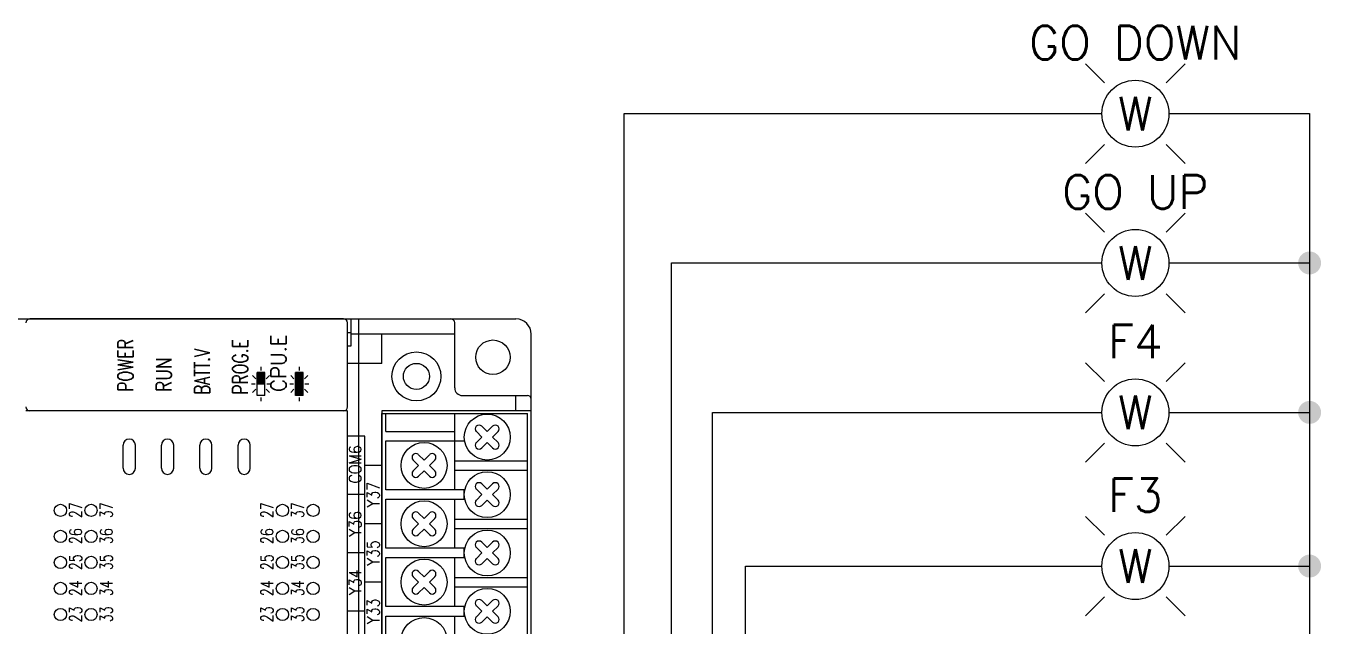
# Model space of a CAD drawing. Extents: x -221 to 865, y 200 to 912.
# Drawn here: x -61.3 to 107.9, y 434.1 to 512.5 of the extents above; entities that cross this region are included whole.
import ezdxf
from ezdxf.enums import TextEntityAlignment as Align

# ---------------------------------------------------------------- set-up
doc = ezdxf.new("R2010")
doc.units = 0
doc.header["$MEASUREMENT"] = 0
doc.layers.get('0').update_dxf_attribs({"linetype": 'CONTINUOUS'})
for name, color, linetype in [('MISC', 7, 'CONTINUOUS'), ('SYMS', 7, 'CONTINUOUS'), ('TAGS', 150, 'CONTINUOUS')]:
    doc.layers.add(name, color=color, linetype=linetype)
doc.styles.get("Standard").update_dxf_attribs({"font": 'txt', "bigfont": 'BIGFONT'})
doc.styles.add('WD', font='romans.shx')

# ---------------------------------------------------------------- blocks, each defined once
blk = doc.blocks.new('HLT1W')
for p, q in [((-0.1149, 0.1149), (-0.1856, 0.1856)), ((0.1149, 0.1149), (0.1856, 0.1856)), ((-0.1149, -0.1149), (-0.1856, -0.1856)), ((0.1149, -0.1149), (0.1856, -0.1856))]:
    blk.add_line(p, q)
blk.add_circle((0, 0), 0.125)
at = {"style": 'WD', "width": 0.7}
for tag, p in [('INST', (0.0055, 0.5282)), ('LOC', (0.0055, 0.3586))]:
    blk.add_attdef(tag, text='', height=0.125, dxfattribs=at).set_placement(p, align=Align.CENTER)
at = {"style": 'WD'}
blk.add_attdef('TAG1', text='', height=0.125, dxfattribs=at).set_placement((0, 0.2024), align=Align.CENTER)
at = {"style": 'WD', "flags": 9}
blk.add_attdef('FAMILY', text='', height=0.01, dxfattribs=at).set_placement((-0.0053, 0.1606), align=Align.CENTER)
at = {"linetype": 'Continuous', "style": 'WD', "flags": 1}
for tag, p in [('CAT', (0, 0.1403)), ('MFG', (0, 0.1208))]:
    blk.add_attdef(tag, text='', height=0.01, dxfattribs=at).set_placement(p, align=Align.MIDDLE)
at = {"linetype": 'Continuous', "style": 'WD', "flags": 9}
blk.add_attdef('ASSYCODE', text='', height=0.01, dxfattribs=at).set_placement((-0.001, 0.0957), align=Align.CENTER)
at = {"style": 'WD'}
for tag, p, width in [('DESC1', (1.125, 0), 0.9), ('WDTAGALT', (1.125, -0.3125), 0.7)]:
    blk.add_attdef(tag, p, '', height=0.125, dxfattribs=dict(at, width=width))
blk.add_attdef('COLOR', text='', height=0.125, dxfattribs=at).set_placement((0, 0), align=Align.MIDDLE)
at = {"style": 'WD', "flags": 1}
for tag, p in [('X4TERM01', (-0.125, 0)), ('X1TERM02', (0.125, 0))]:
    blk.add_attdef(tag, p, '', height=0.0125, dxfattribs=at)
at = {"linetype": 'Continuous', "style": 'WD', "flags": 8}
blk.add_attdef('TERM01', text='', height=0.125, dxfattribs=at).set_placement((-0.175, -0.0314), align=Align.TOP_RIGHT)
blk.add_attdef('TERM02', text='', height=0.125, dxfattribs=at).set_placement((0.175, -0.0314), align=Align.TOP_LEFT)
at = {"style": 'WD', "width": 0.9}
blk.add_attdef('DESC2', text='', height=0.125, dxfattribs=at).set_placement((1.125, -0.0312), align=Align.TOP_LEFT)

msp = doc.modelspace()

# ---------------------------------------------------------------- hatches: boundary and pattern name
at = {"linetype": 'Continuous'}
h = msp.add_hatch(color=256, dxfattribs=at)
h.dxf.hatch_style = 1
h.paths.add_polyline_path([(106.41, 483.05), (106.41, 481.55), (107.91, 481.55, 0.414214)])
h.paths.add_polyline_path([(107.91, 481.55), (106.41, 481.55), (106.41, 480.05, 0.414214)])
h.paths.add_polyline_path([(106.41, 481.55), (106.41, 483.05, 0.414214), (104.91, 481.55, 0.414214), (106.41, 480.05)])
h = msp.add_hatch(color=256, dxfattribs=at)
h.dxf.hatch_style = 1
h.paths.add_polyline_path([(106.41, 463.53), (106.41, 462.03), (107.91, 462.03, 0.414214)])
h.paths.add_polyline_path([(107.91, 462.03), (106.41, 462.03), (106.41, 460.53, 0.414214)])
h.paths.add_polyline_path([(106.41, 462.03), (106.41, 463.53, 0.414214), (104.91, 462.03, 0.414214), (106.41, 460.53)])
h = msp.add_hatch(color=256, dxfattribs=at)
h.dxf.hatch_style = 1
h.paths.add_polyline_path([(106.41, 443.46), (106.41, 441.96), (107.91, 441.96, 0.414214)])
h.paths.add_polyline_path([(107.91, 441.96), (106.41, 441.96), (106.41, 440.46, 0.414214)])
h.paths.add_polyline_path([(106.41, 441.96), (106.41, 443.46, 0.414214), (104.91, 441.96, 0.414214), (106.41, 440.46)])

# ---------------------------------------------------------------- linework, layer by layer
at = {"linetype": 'Continuous', "lineweight": 30}
for p, q in [((16.88, 501.05), (79.28, 501.05)), ((16.88, 352.23), (16.88, 501.05)), ((88.03, 501.05), (106.41, 501.05)), ((106.41, 501.05), (106.41, 302.7)), ((23.06, 481.55), (79.28, 481.55)), ((23.06, 348.42), (23.06, 481.55)), ((88.03, 481.55), (106.41, 481.55)), ((28.4, 462.03), (79.28, 462.03)), ((28.4, 336.99), (28.4, 462.03)), ((88.03, 462.03), (106.41, 462.03)), ((32.74, 441.96), (79.28, 441.96)), ((32.74, 333.18), (32.74, 441.96)), ((88.03, 441.96), (106.41, 441.96))]:
    msp.add_line(p, q, dxfattribs=at)
at = {"color": 7, "linetype": 'Continuous'}
for p, q in [((-83.26, 474.24), (2.74, 474.24)), ((-19.76, 474.24), (-60.76, 474.24)), ((-19.26, 462.74), (-19.26, 473.74)), ((-18.76, 470.74), (-18.76, 474.24)), ((-17.76, 287.74), (-17.76, 474.24)), ((-17.76, 474.24), (2.74, 474.24)), ((-5.26, 465.24), (-5.26, 473.74)), ((-18.76, 472.44), (-19.26, 472.44)), ((-5.26, 472.24), (-18.76, 472.24)), ((-14.76, 468.44), (-14.76, 472.24)), ((4.74, 287.24), (4.74, 472.24)), ((4.74, 289.74), (4.74, 472.24)), ((-19.26, 470.74), (-18.76, 470.74)), ((-31.06, 464.24), (-31.06, 467.24)), ((-30.06, 467.24), (-31.06, 467.24)), ((-30.56, 467.99), (-30.56, 467.49)), ((-30.06, 464.24), (-30.06, 467.24)), ((-26.06, 464.24), (-26.06, 467.24)), ((-25.06, 467.24), (-26.06, 467.24)), ((-25.56, 467.99), (-25.56, 467.49)), ((-25.06, 464.24), (-25.06, 467.24)), ((-14.76, 468.44), (-19.26, 468.44)), ((-31.31, 465.74), (-31.81, 465.74)), ((-31.67, 466.85), (-31.25, 466.43)), ((-30.06, 465.74), (-31.06, 465.74)), ((-29.46, 466.85), (-29.87, 466.43)), ((-29.31, 465.74), (-29.81, 465.74)), ((-26.31, 465.74), (-26.81, 465.74)), ((-26.67, 466.85), (-26.25, 466.43)), ((-25.06, 465.74), (-26.06, 465.74)), ((-24.46, 466.85), (-24.87, 466.43)), ((-24.31, 465.74), (-24.81, 465.74)), ((-31.25, 465.06), (-31.67, 464.64)), ((-30.06, 464.24), (-31.06, 464.24)), ((-30.56, 463.99), (-30.56, 463.49)), ((-29.88, 465.06), (-29.46, 464.64)), ((-26.25, 465.06), (-26.67, 464.64)), ((-25.06, 464.24), (-26.06, 464.24)), ((-25.56, 463.99), (-25.56, 463.49)), ((-24.88, 465.06), (-24.46, 464.64)), ((-4.26, 464.24), (4.24, 464.24)), ((2.74, 462.24), (2.74, 464.24)), ((4.74, 462.24), (4.74, 463.74)), ((-19.26, 462.24), (-61.26, 462.24)), ((-19.76, 462.24), (-60.76, 462.24)), ((-19.26, 420.92), (-19.26, 462.19)), ((4.74, 462.24), (-14.76, 462.24)), ((-14.76, 462.24), (-14.76, 289.74)), ((-14.76, 292.08), (-14.76, 461.91)), ((-14.76, 461.91), (4.24, 461.91)), ((-14.26, 459.55), (-14.26, 461.91)), ((-5.26, 451.9), (-5.26, 461.91)), ((4.24, 292.08), (4.24, 461.91)), ((-2.43, 460.22), (-2.43, 460.22)), ((-1.01, 459.52), (-1.72, 460.22)), ((-1.01, 459.52), (-0.31, 460.22)), ((0.4, 460.22), (0.4, 460.22)), ((-42.76, 458.54), (-42.76, 458.54)), ((-17.01, 458.91), (-19.26, 458.91)), ((-17.01, 424.62), (-17.01, 458.91)), ((-14.26, 459.55), (-5.26, 459.55)), ((-1.72, 458.81), (-2.43, 459.52)), ((-2.43, 458.1), (-1.72, 458.81)), ((-0.31, 458.81), (0.4, 459.52)), ((0.4, 458.1), (-0.31, 458.81)), ((-48.56, 454.74), (-48.56, 457.74)), ((-46.96, 454.74), (-46.96, 457.74)), ((-43.56, 454.74), (-43.56, 457.74)), ((-41.96, 454.74), (-41.96, 457.74)), ((-38.56, 454.74), (-38.56, 457.74)), ((-36.96, 454.74), (-36.96, 457.74)), ((-33.56, 454.74), (-33.56, 457.74)), ((-31.96, 454.74), (-31.96, 457.74)), ((-14.26, 458.3), (-4.01, 458.3)), ((-14.26, 451.9), (-14.26, 458.3)), ((-5.26, 451.9), (-5.26, 458.3)), ((-2.43, 457.4), (-2.43, 457.4)), ((-1.72, 457.4), (-1.01, 458.1)), ((-0.31, 457.4), (-1.01, 458.1)), ((0.4, 457.4), (0.4, 457.4)), ((-14.76, 455.1), (-17.01, 455.1)), ((-10.68, 456.51), (-10.68, 456.51)), ((-9.97, 455.1), (-10.68, 455.81)), ((-10.68, 454.39), (-9.97, 455.1)), ((-9.26, 455.81), (-9.97, 456.51)), ((-9.26, 455.81), (-8.56, 456.51)), ((-8.56, 455.1), (-7.85, 455.81)), ((-7.85, 454.39), (-8.56, 455.1)), ((-7.85, 456.51), (-7.85, 456.51)), ((-5.26, 455.71), (4.24, 455.71)), ((-42.76, 453.94), (-42.76, 453.94)), ((-10.68, 453.69), (-10.68, 453.69)), ((-9.97, 453.69), (-9.26, 454.39)), ((-8.56, 453.69), (-9.26, 454.39)), ((-7.85, 453.69), (-7.85, 453.69)), ((-5.26, 454.49), (4.24, 454.49)), ((-4.01, 451.9), (-14.26, 451.9)), ((-4.01, 450.68), (-4.01, 451.9)), ((-2.43, 452.7), (-2.43, 452.7)), ((-1.72, 451.29), (-2.43, 452)), ((-1.01, 452), (-1.72, 452.7)), ((-1.01, 452), (-0.31, 452.7)), ((-0.31, 451.29), (0.4, 452)), ((0.4, 452.7), (0.4, 452.7)), ((-17.01, 451.29), (-19.26, 451.29)), ((-14.26, 450.68), (-4.01, 450.68)), ((-14.26, 444.28), (-14.26, 450.68)), ((-5.26, 444.28), (-5.26, 450.68)), ((-2.43, 450.58), (-1.72, 451.29)), ((-1.72, 449.88), (-1.01, 450.58)), ((-0.31, 449.88), (-1.01, 450.58)), ((0.4, 450.58), (-0.31, 451.29)), ((-10.68, 448.89), (-10.68, 448.89)), ((-9.26, 448.19), (-9.97, 448.89)), ((-9.26, 448.19), (-8.56, 448.89)), ((-7.85, 448.89), (-7.85, 448.89)), ((-2.43, 449.88), (-2.43, 449.88)), ((0.4, 449.88), (0.4, 449.88)), ((-14.76, 447.48), (-17.01, 447.48)), ((-9.97, 447.48), (-10.68, 448.19)), ((-10.68, 446.77), (-9.97, 447.48)), ((-9.97, 446.07), (-9.26, 446.77)), ((-8.56, 446.07), (-9.26, 446.77)), ((-8.56, 447.48), (-7.85, 448.19)), ((-7.85, 446.77), (-8.56, 447.48)), ((-5.26, 448.09), (4.24, 448.09)), ((-5.26, 446.87), (4.24, 446.87)), ((-10.68, 446.07), (-10.68, 446.07)), ((-7.85, 446.07), (-7.85, 446.07)), ((-2.43, 445.08), (-2.43, 445.08)), ((-1.01, 444.38), (-1.72, 445.08)), ((-1.01, 444.38), (-0.31, 445.08)), ((0.4, 445.08), (0.4, 445.08)), ((-17.01, 443.67), (-19.26, 443.67)), ((-4.01, 444.28), (-14.26, 444.28)), ((-4.01, 443.06), (-4.01, 444.28)), ((-1.72, 443.67), (-2.43, 444.38)), ((-2.43, 442.96), (-1.72, 443.67)), ((-0.31, 443.67), (0.4, 444.38)), ((0.4, 442.96), (-0.31, 443.67)), ((-14.26, 443.06), (-4.01, 443.06)), ((-14.26, 436.66), (-14.26, 443.06)), ((-5.26, 436.66), (-5.26, 443.06)), ((-2.43, 442.26), (-2.43, 442.26)), ((-1.72, 442.26), (-1.01, 442.96)), ((-0.31, 442.26), (-1.01, 442.96)), ((0.4, 442.26), (0.4, 442.26)), ((-14.76, 439.86), (-17.01, 439.86)), ((-10.68, 441.27), (-10.68, 441.27)), ((-9.97, 439.86), (-10.68, 440.57)), ((-10.68, 439.15), (-9.97, 439.86)), ((-9.26, 440.57), (-9.97, 441.27)), ((-9.26, 440.57), (-8.56, 441.27)), ((-8.56, 439.86), (-7.85, 440.57)), ((-7.85, 439.15), (-8.56, 439.86)), ((-7.85, 441.27), (-7.85, 441.27)), ((-5.26, 440.47), (4.24, 440.47)), ((-10.68, 438.45), (-10.68, 438.45)), ((-9.97, 438.45), (-9.26, 439.15)), ((-8.56, 438.45), (-9.26, 439.15)), ((-7.85, 438.45), (-7.85, 438.45)), ((-5.26, 439.25), (4.24, 439.25)), ((-4.01, 436.66), (-14.26, 436.66)), ((-4.01, 435.44), (-4.01, 436.66)), ((-2.43, 437.46), (-2.43, 437.46)), ((-1.72, 436.05), (-2.43, 436.76)), ((-1.01, 436.76), (-1.72, 437.46)), ((-1.01, 436.76), (-0.31, 437.46)), ((-0.31, 436.05), (0.4, 436.76)), ((0.4, 437.46), (0.4, 437.46)), ((-17.01, 436.05), (-19.26, 436.05)), ((-14.26, 435.44), (-4.01, 435.44)), ((-14.26, 429.04), (-14.26, 435.44)), ((-5.26, 429.04), (-5.26, 435.44)), ((-2.43, 435.34), (-1.72, 436.05)), ((-1.72, 434.64), (-1.01, 435.34)), ((-0.31, 434.64), (-1.01, 435.34)), ((0.4, 435.34), (-0.31, 436.05)), ((-2.43, 434.64), (-2.43, 434.64)), ((0.4, 434.64), (0.4, 434.64))]:
    msp.add_line(p, q, dxfattribs=at)
for centre, radius in [((-0.26, 469.24), 2.25), ((-10.26, 466.74), 3.2), ((-10.26, 466.74), 1.7), ((-1.01, 458.81), 3), ((-9.26, 455.1), 3), ((-1.01, 451.29), 3), ((-56.76, 449.24), 0.8), ((-52.76, 449.24), 0.8), ((-27.76, 449.24), 0.8), ((-23.76, 449.24), 0.8), ((-9.26, 447.48), 3), ((-56.76, 445.84), 0.8), ((-52.76, 445.84), 0.8), ((-27.76, 445.84), 0.8), ((-23.76, 445.84), 0.8), ((-1.01, 443.67), 3), ((-56.76, 442.44), 0.8), ((-52.76, 442.44), 0.8), ((-27.76, 442.44), 0.8), ((-23.76, 442.44), 0.8), ((-9.26, 439.86), 3), ((-56.76, 439.04), 0.8), ((-52.76, 439.04), 0.8), ((-27.76, 439.04), 0.8), ((-23.76, 439.04), 0.8), ((-1.01, 436.05), 3), ((-56.76, 435.64), 0.8), ((-52.76, 435.64), 0.8), ((-27.76, 435.64), 0.8), ((-23.76, 435.64), 0.8), ((-9.26, 432.24), 3)]:
    msp.add_circle(centre, radius, dxfattribs=at)
for centre, radius, start, end in [((-60.76, 473.74), 0.5, 90, 180), ((-19.76, 473.74), 0.5, 0, 90), ((-5.76, 473.74), 0.5, 0, 90), ((2.74, 472.24), 2, 0, 90), ((2.74, 472.24), 2, 0, 90), ((-4.26, 465.24), 1, 180, 270), ((4.24, 463.74), 0.5, 0, 90), ((-60.76, 462.74), 0.5, 180, 270), ((-19.76, 462.74), 0.5, 270, 0), ((-2.08, 459.87), 0.5, 135, 225), ((-2.08, 459.87), 0.5, 45, 135), ((0.05, 459.87), 0.5, 45, 135), ((0.05, 459.87), 0.5, 315, 45), ((-47.76, 457.74), 0.8, 90, 180), ((-47.76, 457.74), 0.8, 0, 90), ((-42.76, 457.74), 0.8, 90, 180), ((-42.76, 457.74), 0.8, 0, 90), ((-37.76, 457.74), 0.8, 90, 180), ((-37.76, 457.74), 0.8, 0, 90), ((-32.76, 457.74), 0.8, 90, 180), ((-32.76, 457.74), 0.8, 0, 90), ((-2.08, 457.75), 0.5, 135, 225), ((-2.08, 457.75), 0.5, 225, 315), ((0.05, 457.75), 0.5, 225, 315), ((0.05, 457.75), 0.5, 315, 45), ((-10.33, 456.16), 0.5, 135, 225), ((-10.33, 456.16), 0.5, 45, 135), ((-8.2, 456.16), 0.5, 45, 135), ((-8.2, 456.16), 0.5, 315, 45), ((-47.76, 454.74), 0.8, 180, 270), ((-47.76, 454.74), 0.8, 270, 0), ((-42.76, 454.74), 0.8, 180, 270), ((-42.76, 454.74), 0.8, 270, 0), ((-37.76, 454.74), 0.8, 180, 270), ((-37.76, 454.74), 0.8, 270, 0), ((-32.76, 454.74), 0.8, 180, 270), ((-32.76, 454.74), 0.8, 270, 0), ((-10.33, 454.04), 0.5, 135, 225), ((-10.33, 454.04), 0.5, 225, 315), ((-8.2, 454.04), 0.5, 225, 315), ((-8.2, 454.04), 0.5, 315, 45), ((-2.08, 452.35), 0.5, 135, 225), ((-2.08, 452.35), 0.5, 45, 135), ((0.05, 452.35), 0.5, 45, 135), ((0.05, 452.35), 0.5, 315, 45), ((-2.08, 450.23), 0.5, 135, 225), ((0.05, 450.23), 0.5, 315, 45), ((-10.33, 448.54), 0.5, 135, 225), ((-10.33, 448.54), 0.5, 45, 135), ((-8.2, 448.54), 0.5, 45, 135), ((-8.2, 448.54), 0.5, 315, 45), ((-2.08, 450.23), 0.5, 225, 315), ((0.05, 450.23), 0.5, 225, 315), ((-10.33, 446.42), 0.5, 135, 225), ((-8.2, 446.42), 0.5, 315, 45), ((-10.33, 446.42), 0.5, 225, 315), ((-8.2, 446.42), 0.5, 225, 315), ((-2.08, 444.73), 0.5, 135, 225), ((-2.08, 444.73), 0.5, 45, 135), ((0.05, 444.73), 0.5, 45, 135), ((0.05, 444.73), 0.5, 315, 45), ((-2.08, 442.61), 0.5, 135, 225), ((-2.08, 442.61), 0.5, 225, 315), ((0.05, 442.61), 0.5, 225, 315), ((0.05, 442.61), 0.5, 315, 45), ((-10.33, 440.92), 0.5, 135, 225), ((-10.33, 440.92), 0.5, 45, 135), ((-8.2, 440.92), 0.5, 45, 135), ((-8.2, 440.92), 0.5, 315, 45), ((-10.33, 438.8), 0.5, 135, 225), ((-10.33, 438.8), 0.5, 225, 315), ((-8.2, 438.8), 0.5, 225, 315), ((-8.2, 438.8), 0.5, 315, 45), ((-2.08, 437.11), 0.5, 135, 225), ((-2.08, 437.11), 0.5, 45, 135), ((0.05, 437.11), 0.5, 45, 135), ((0.05, 437.11), 0.5, 315, 45), ((-2.08, 434.99), 0.5, 135, 225), ((0.05, 434.99), 0.5, 315, 45), ((-2.08, 434.99), 0.5, 225, 315), ((0.05, 434.99), 0.5, 225, 315)]:
    msp.add_arc(centre, radius, start, end, dxfattribs=at)
for points in [[(-31.06, 467.24), (-31.06, 465.74), (-30.06, 467.24), (-30.06, 465.74)], [(-26.06, 467.24), (-26.06, 465.74), (-25.06, 467.24), (-25.06, 465.74)], [(-26.06, 465.74), (-26.06, 464.24), (-25.06, 465.74), (-25.06, 464.24)]]:
    msp.add_solid(points, dxfattribs=at)

# ---------------------------------------------------------------- block references
at = {"layer": 'SYMS', "linetype": 'Continuous'}
ref = msp.add_blockref('HLT1W', (83.65, 501.05), dxfattribs=dict(at, xscale=35, yscale=35, zscale=35))
ref.add_attrib('TAG1', 'GO DOWN', dxfattribs={"layer": 'TAGS', "height": 4.375, "style": 'WD'}).set_placement((83.65, 508.14), align=Align.CENTER)
ref.add_attrib('COLOR', 'W', dxfattribs={"layer": 'MISC', "height": 4.38, "style": 'WD'}).set_placement((83.65, 501.05), align=Align.MIDDLE)
ref = msp.add_blockref('HLT1W', (83.65, 481.55), dxfattribs=dict(at, xscale=35, yscale=35, zscale=35))
ref.add_attrib('TAG1', 'GO UP', dxfattribs={"layer": 'TAGS', "height": 4.375, "style": 'WD'}).set_placement((83.65, 488.64), align=Align.CENTER)
ref.add_attrib('COLOR', 'W', dxfattribs={"layer": 'MISC', "height": 4.38, "style": 'WD'}).set_placement((83.65, 481.55), align=Align.MIDDLE)
ref = msp.add_blockref('HLT1W', (83.65, 462.03), dxfattribs=dict(at, xscale=35, yscale=35, zscale=35))
ref.add_attrib('TAG1', 'F4', dxfattribs={"layer": 'TAGS', "height": 4.375, "style": 'WD'}).set_placement((83.65, 469.11), align=Align.CENTER)
ref.add_attrib('COLOR', 'W', dxfattribs={"layer": 'MISC', "height": 4.38, "style": 'WD'}).set_placement((83.65, 462.03), align=Align.MIDDLE)
ref = msp.add_blockref('HLT1W', (83.65, 441.96), dxfattribs=dict(at, xscale=35, yscale=35, zscale=35))
ref.add_attrib('TAG1', 'F3', dxfattribs={"layer": 'TAGS', "height": 4.375, "style": 'WD'}).set_placement((83.65, 449.04), align=Align.CENTER)
ref.add_attrib('COLOR', 'W', dxfattribs={"layer": 'MISC', "height": 4.38, "style": 'WD'}).set_placement((83.65, 441.96), align=Align.MIDDLE)

# ---------------------------------------------------------------- texts
at = {"color": 7, "linetype": 'Continuous'}
for s, height, width, p in [('CPU.E', 2, 0.942875, (-27.26, 464.7)), ('POWER', 2, 0.7543, (-47.26, 464.7)), ('PROG.E', 2, 0.7393, (-32.26, 464.35)), ('RUN', 2, 0.814313, (-42.26, 464.7)), ('BATT.V', 2, 0.70784, (-37.26, 464.35)), ('COM6', 1.6, 0.833333, (-17.46, 452.77)), ('Y37', 1.6, 0.833333, (-15.09, 449.63)), ('27', 1.6, 0.754286, (-53.96, 448.23)), ('37', 1.6, 0.754286, (-49.96, 448.23)), ('27', 1.6, 0.754286, (-28.96, 448.23)), ('37', 1.6, 0.754286, (-24.96, 448.23)), ('Y36', 1.6, 0.833333, (-17.46, 445.82)), ('26', 1.6, 0.754286, (-53.96, 444.83)), ('36', 1.6, 0.754286, (-49.96, 444.83)), ('26', 1.6, 0.754286, (-28.96, 444.83)), ('36', 1.6, 0.754286, (-24.96, 444.83)), ('Y35', 1.6, 0.833333, (-15.09, 442.01)), ('25', 1.6, 0.754286, (-53.96, 441.43)), ('35', 1.6, 0.754286, (-49.96, 441.43)), ('25', 1.6, 0.754286, (-28.96, 441.43)), ('35', 1.6, 0.754286, (-24.96, 441.43)), ('24', 1.6, 0.754286, (-53.96, 438.03)), ('34', 1.6, 0.754286, (-49.96, 438.03)), ('24', 1.6, 0.754286, (-28.96, 438.03)), ('34', 1.6, 0.754286, (-24.96, 438.03)), ('Y34', 1.6, 0.833333, (-17.46, 438.2)), ('23', 1.6, 0.754286, (-53.96, 434.63)), ('33', 1.6, 0.754286, (-49.96, 434.63)), ('23', 1.6, 0.754286, (-28.96, 434.63)), ('33', 1.6, 0.754286, (-24.96, 434.63)), ('Y33', 1.6, 0.833333, (-15.09, 434.39))]:
    msp.add_text(s, height=height, rotation=90, dxfattribs=dict(at, width=width)).set_placement(p)

doc.saveas('drawing.dxf')
